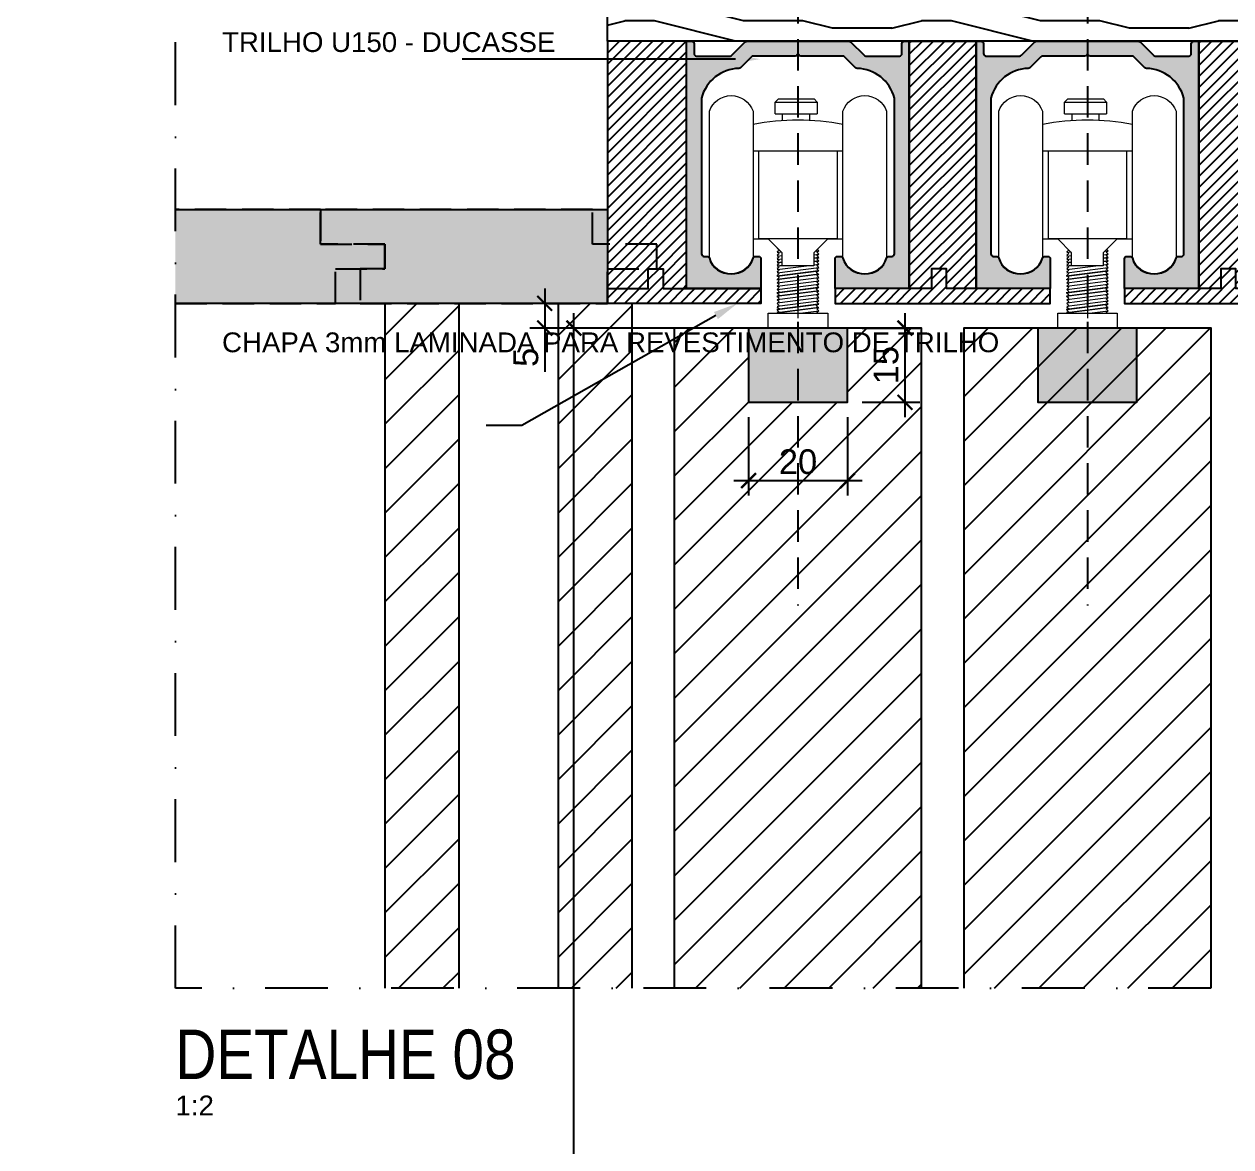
# Model space of a CAD drawing. Header units: millimetres. Extents: x -63251 to 507826, y 5339 to 217512.
# Drawn here: x 186967.3 to 187211.2, y 91937.5 to 92164.5 of the extents above; entities that cross this region are included whole.
import ezdxf
from ezdxf import colors
from ezdxf.entities.mleader import LeaderData, LeaderLine
from ezdxf.math import Vec2, Vec3

# ---------------------------------------------------------------- set-up
doc = ezdxf.new("R2010")
doc.units = ezdxf.units.MM
doc.header["$PDMODE"] = 3
doc.linetypes.add('TRAÇO 1-1', pattern=[9.525, 6.35, -3.175])
doc.linetypes.add('TRAÇO E PONTO 1-1', pattern=[25.4, 12.7, -6.35, 0, -6.35])
for name, color, linetype in [('A-ANNO-DIMS', 7, 'Continuous'), ('AC-EQUIPAMENTO', 7, 'Continuous'), ('COTAS', 9, 'Continuous'), ('FERRAGEM', 3, 'Continuous'), ('GESSO', 1, 'Continuous'), ('HACHURA', 21, 'Continuous'), ('MARCENARIA', 4, 'Continuous'), ('MARCENARIA . M', 4, 'Continuous'), ('TEXTO', 105, 'Continuous'), ('TEXTO TRAÇO PONTO', 105, 'TRAÇO E PONTO 1-1')]:
    doc.layers.add(name, color=color, linetype=linetype)
doc.styles.add('1-1', font='arial.ttf', dxfattribs={"height": 0.2})
doc.styles.add('PADRÃO', font='arial.ttf')
doc.styles.add('TITULO', font='swissck.ttf')
doc.dimstyles.new('1-2', dxfattribs={"dimscale": 2, "dimtxt": 2.5, "dimasz": 1.5, "dimexe": 1.5, "dimexo": 1.5, "dimtad": 1, "dimtxsty": 'PADRÃO', "dimblk": 'ARCHTICK', "dimcen": 2.5, "dimdle": 1.5, "dimclrd": 9, "dimclre": 9, "dimclrt": 6, "dimadec": 0, "dimazin": 0, "dimtfac": 1, "dimtmove": 0, "dimatfit": 3, "dimfxl": 1.25, "dimlwd": -1, "dimlwe": -1, "dimarcsym": 0})

# ---------------------------------------------------------------- blocks, each defined once
blk = doc.blocks.new('_ArchTick')
at = {"color": 0, "linetype": 'ByBlock', "const_width": 0.15}
blk.add_lwpolyline([(-0.5, -0.5), (0.5, 0.5)], dxfattribs=at)
blk = doc.blocks.new('*D325')
at = {"layer": 'AC-EQUIPAMENTO', "color": 9, "transparency": 16777216}
for p, q in [((187078.45, 91655.65), (187078.45, 92106.03)), ((187100.14, 92103.03), (187075.45, 92103.03)), ((187097.04, 91658.65), (187075.45, 91658.65))]:
    blk.add_line(p, q, dxfattribs=at)
at = {"layer": 'Defpoints', "color": 0, "transparency": 16777216}
for p in [(187078.45, 92103.03), (187103.14, 92103.03, 0), (187100.04, 91658.65, 0)]:
    blk.add_point(p, dxfattribs=at)
at = {"layer": 'AC-EQUIPAMENTO', "color": 9, "transparency": 16777216, "xscale": 3, "yscale": 3, "zscale": 3}
for p, rotation in [((187078.45, 92103.03), 90), ((187078.45, 91658.65), 270)]:
    blk.add_blockref('_ArchTick', p, dxfattribs=dict(at, rotation=rotation))
at = {"layer": 'AC-EQUIPAMENTO', "color": 6, "transparency": 16777216, "insert": (187074.65, 91880.84), "char_height": 5, "attachment_point": 5, "rotation": 90, "style": 'PADRÃO'}
blk.add_mtext('2915', dxfattribs=at)
blk = doc.blocks.new('*D1773')
at = {"layer": 'A-ANNO-DIMS', "color": 9, "transparency": 16777216}
for p, q in [((187113.75, 92085.03), (187113.75, 92069.19)), ((187133.75, 92085.03), (187133.75, 92069.19)), ((187136.75, 92072.19), (187110.75, 92072.19))]:
    blk.add_line(p, q, dxfattribs=at)
at = {"layer": 'Defpoints', "color": 0, "transparency": 16777216}
for p in [(187113.75, 92088.03), (187133.75, 92088.03), (187113.75, 92072.19)]:
    blk.add_point(p, dxfattribs=at)
at = {"layer": 'A-ANNO-DIMS', "color": 9, "transparency": 16777216, "xscale": 3, "yscale": 3, "zscale": 3, "rotation": 180}
blk.add_blockref('_ArchTick', (187113.75, 92072.19), dxfattribs=at)
at = {"layer": 'A-ANNO-DIMS', "color": 9, "transparency": 16777216, "xscale": 3, "yscale": 3, "zscale": 3}
blk.add_blockref('_ArchTick', (187133.75, 92072.19), dxfattribs=at)
at = {"layer": 'A-ANNO-DIMS', "color": 6, "transparency": 16777216, "insert": (187123.75, 92075.99), "char_height": 5, "attachment_point": 5, "style": 'PADRÃO'}
blk.add_mtext('20', dxfattribs=at)
blk = doc.blocks.new('*D1774')
at = {"layer": 'A-ANNO-DIMS', "color": 9, "transparency": 16777216}
for p, q in [((187145.37, 92106.03), (187145.37, 92085.03)), ((187136.75, 92103.03), (187148.37, 92103.03)), ((187136.75, 92088.03), (187148.37, 92088.03))]:
    blk.add_line(p, q, dxfattribs=at)
at = {"layer": 'Defpoints', "color": 0, "transparency": 16777216}
for p in [(187133.75, 92103.03), (187133.75, 92088.03), (187145.37, 92088.03)]:
    blk.add_point(p, dxfattribs=at)
at = {"layer": 'A-ANNO-DIMS', "color": 9, "transparency": 16777216, "xscale": 3, "yscale": 3, "zscale": 3}
for p, rotation in [((187145.37, 92103.03), 90), ((187145.37, 92088.03), 270)]:
    blk.add_blockref('_ArchTick', p, dxfattribs=dict(at, rotation=rotation))
at = {"layer": 'A-ANNO-DIMS', "color": 6, "transparency": 16777216, "insert": (187141.56, 92095.53), "char_height": 5, "attachment_point": 5, "rotation": 90, "style": 'PADRÃO'}
blk.add_mtext('15', dxfattribs=at)
blk = doc.blocks.new('*D1772')
at = {"layer": 'COTAS', "color": 9, "transparency": 16777216}
for p, q in [((187072.56, 92111.03), (187072.56, 92103.03)), ((187096.75, 92108.03), (187069.56, 92108.03)), ((187094.25, 92103.03), (187069.56, 92103.03)), ((187072.56, 92103.03), (187072.56, 92094.21))]:
    blk.add_line(p, q, dxfattribs=at)
at = {"layer": 'Defpoints', "color": 0, "transparency": 16777216}
for p in [(187099.75, 92108.03, 0), (187072.56, 92103.03), (187097.25, 92103.03, 0)]:
    blk.add_point(p, dxfattribs=at)
at = {"layer": 'COTAS', "color": 9, "transparency": 16777216, "xscale": 3, "yscale": 3, "zscale": 3}
for p, rotation in [((187072.56, 92108.03), 90), ((187072.56, 92103.03), 270)]:
    blk.add_blockref('_ArchTick', p, dxfattribs=dict(at, rotation=rotation))
at = {"layer": 'COTAS', "color": 6, "transparency": 16777216, "insert": (187068.77, 92097.12), "char_height": 5, "attachment_point": 5, "rotation": 90, "style": 'PADRÃO'}
blk.add_mtext('5', dxfattribs=at)

msp = doc.modelspace()

# ---------------------------------------------------------------- hatches: boundary and pattern name
at = {"layer": 'AC-EQUIPAMENTO'}
h = msp.add_hatch(dxfattribs=at)
h.set_pattern_fill('ANSI31', color=8, scale=0.5)
h.set_pattern_definition([(45, (-5.896, 1e-10), (-1.122532015, 1.122532015), [])])
h.paths.add_polyline_path([(187101.247, 92161.027), (187085.246, 92161.027), (187085.246, 92115.027), (187085.247, 92115.027), (187085.247, 92111.027), (187093.496, 92111.027), (187093.496, 92115.027), (187096.496, 92115.027), (187096.496, 92111.027), (187101.247, 92111.027)])
h = msp.add_hatch(dxfattribs=at)
h.set_pattern_fill('ANSI31', color=8, scale=0.5)
h.set_pattern_definition([(45, (-61.3961, 1e-10), (-1.122532015, 1.122532015), [])])
h.paths.add_polyline_path([(187146.247, 92111.027), (187150.747, 92111.027), (187150.747, 92115.027), (187153.747, 92115.027), (187153.747, 92111.027), (187159.747, 92111.027), (187159.747, 92161.027), (187146.247, 92161.027)])
h = msp.add_hatch(dxfattribs=at)
h.set_pattern_fill('ANSI31', color=8, scale=0.5)
h.set_pattern_definition([(45, (-2.8955, 1e-10), (-1.122532015, 1.122532015), [])])
h.paths.add_polyline_path([(187204.747, 92111.027), (187209.247, 92111.027), (187209.247, 92115.027), (187212.247, 92115.027), (187212.247, 92111.027), (187218.143, 92111.027), (187218.143, 92161.027), (187204.747, 92161.027)])
h = msp.add_hatch(dxfattribs=at)
h.set_pattern_fill('ANSI31', color=8, scale=0.5)
h.set_pattern_definition([(45, (-134.8604, -30.3345), (-1.122532015, 1.122532015), [])])
h.paths.add_polyline_path([(187085.247, 92111.027), (187093.496, 92111.027), (187093.496, 92115.027), (187096.496, 92115.027), (187096.496, 92111.027), (187116.247, 92111.027), (187116.247, 92108.027), (187085.247, 92108.027)])
h = msp.add_hatch(dxfattribs=at)
h.set_pattern_fill('ANSI31', color=8, scale=0.5)
h.set_pattern_definition([(45, (-246.1105, -30.3345), (-1.122532015, 1.122532015), [])])
h.paths.add_polyline_path([(187174.747, 92111.027), (187153.747, 92111.027), (187153.747, 92115.027), (187150.747, 92115.027), (187150.747, 92111.027), (187131.247, 92111.027), (187131.247, 92108.027), (187174.747, 92108.027)])
h = msp.add_hatch(dxfattribs=at)
h.set_pattern_fill('ANSI31', color=8, scale=0.5)
h.set_pattern_definition([(45, (-187.6098, -30.3345), (-1.122532015, 1.122532015), [])])
h.paths.add_polyline_path([(187233.143, 92111.027), (187212.247, 92111.027), (187212.247, 92115.027), (187209.247, 92115.027), (187209.247, 92111.027), (187189.747, 92111.027), (187189.747, 92108.027), (187233.143, 92108.027)])
h = msp.add_hatch(dxfattribs=at)
h.set_pattern_fill('ANSI31', color=8, scale=2)
h.set_pattern_definition([(45, (13550.502, 12078.314), (-4.49012806, 4.49012806), [])])
h.paths.add_polyline_path([(187040.248, 91969.601), (187055.248, 91969.601), (187055.248, 92108.027), (187040.248, 92108.027)])
h = msp.add_hatch(dxfattribs=at)
h.set_pattern_fill('ANSI31', color=8, scale=2)
h.set_pattern_definition([(45, (13585.502, 12078.314), (-4.49012806, 4.49012806), [])])
h.paths.add_polyline_path([(187075.248, 91969.601), (187090.248, 91969.601), (187090.248, 92108.027), (187075.248, 92108.027)])
h = msp.add_hatch(dxfattribs=at)
h.set_pattern_fill('ANSI31', color=8, scale=2)
h.set_pattern_definition([(45, (34137.066, 3706.3876), (-4.49012806, 4.49012806), [])])
h.paths.add_polyline_path([(187098.747, 91969.601), (187148.747, 91969.601), (187148.747, 92103.027), (187133.747, 92103.027), (187133.747, 92088.027), (187113.747, 92088.027), (187113.747, 92103.027), (187098.747, 92103.027)])
h = msp.add_hatch(dxfattribs=at)
h.set_pattern_fill('ANSI31', color=8, scale=2)
h.set_pattern_definition([(45, (8.888, -3.2377), (-4.49012806, 4.49012806), [])])
h.paths.add_polyline_path([(187157.247, 91969.601), (187207.247, 91969.601), (187207.247, 92103.027), (187157.247, 92103.027)])
at = {"layer": 'HACHURA', "ltscale": 0.3}
h = msp.add_hatch(dxfattribs=at)
h.set_pattern_fill('LEGNO1', color=8, scale=60, angle=180, pattern_type=2)
h.set_pattern_definition([(180, (11864.7, 9245.09), (-7e-15, -60), [12, -18, 6, -24]), (180, (11822.7, 9243.59), (-7e-15, -60), [12, -48]), (180, (11828.7, 9240.59), (-7e-15, -60), [6, -54]), (180, (11861.7, 9239.09), (-7e-15, -60), [3, -42, 3, -12]), (180, (11840.7, 9236.09), (-7e-15, -60), [12, -18, 3, -27]), (180, (11855.7, 9234.59), (-7e-15, -60), [9, -51]), (180, (11840.7, 9233.09), (-7e-15, -60), [18, -42]), (180, (11858.7, 9231.59), (-7e-15, -60), [12, -48]), (180, (11834.7, 9230.09), (-7e-15, -60), [30, -30]), (180, (11852.7, 9227.09), (-7e-15, -60), [6, -18, 12, -24]), (180, (11810.7, 9225.59), (-7e-15, -60), [12, -48]), (180, (11822.7, 9224.09), (-7e-15, -60), [6, -54]), (180, (11834.7, 9222.59), (-7e-15, -60), [6, -54]), (180, (11864.7, 9221.09), (-7e-15, -60), [12, -48]), (180, (11834.7, 9219.59), (-7e-15, -60), [12, -48]), (180, (11834.7, 9216.59), (-7e-15, -60), [12, -12, 12, -24]), (180, (11846.7, 9213.59), (-7e-15, -60), [6, -30, 12, -12]), (180, (11834.7, 9212.09), (-7e-15, -60), [18, -42]), (180, (11834.7, 9209.09), (-7e-15, -60), [12, -48]), (180, (11858.7, 9207.59), (-7e-15, -60), [18, -24, 6, -12]), (180, (11858.7, 9204.59), (-7e-15, -60), [30, -30]), (180, (11822.7, 9203.09), (-7e-15, -60), [6, -54]), (180, (11840.7, 9201.59), (-7e-15, -60), [12, -48]), (180, (11852.7, 9200.09), (-7e-15, -60), [6, -24, 6, -24]), (180, (11858.7, 9198.59), (-7e-15, -60), [6, -18, 12, -24]), (180, (11846.7, 9197.09), (-7e-15, -60), [6, -30, 6, -18]), (180, (11834.7, 9195.59), (-7e-15, -60), [18, -42]), (180, (11858.7, 9192.59), (-7e-15, -60), [12, -48]), (180, (11828.7, 9191.09), (-7e-15, -60), [6, -54]), (180, (11816.7, 9189.59), (-7e-15, -60), [6, -54]), (194.0362435, (11822.699, 9240.591), (-60, 2e-09), [6.18, -241.206332]), (194.0362435, (11816.699, 9227.091), (-60, 2e-09), [6.18, -241.206332]), (194.0362435, (11822.699, 9191.091), (-60, 2e-09), [6.18, -241.206332]), (194.0362435, (11840.699, 9213.591), (-60, 2e-09), [6.18, -241.206332]), (194.0362435, (11828.699, 9204.591), (-60, 2e-09), [6.18, -241.206332]), (194.0362435, (11822.699, 9209.091), (-60, 2e-09), [6.18, -241.206332]), (194.0362435, (11852.699, 9198.591), (-60, 2e-09), [6.18, -241.206332]), (194.0362435, (11828.699, 9201.591), (-60, 2e-09), [6.18, -241.206332]), (194.0362435, (11816.699, 9224.091), (-60, 2e-09), [12.36, -235.026332]), (194.0362435, (11822.699, 9219.591), (-60, 2e-09), [12.36, -235.026332]), (194.0362435, (11822.699, 9216.591), (-60, 2e-09), [12.36, -235.026332]), (345.9637565, (11840.699, 9236.091), (60, 2e-09), [6.18, -12.36, 6.18, -222.666332]), (345.9637565, (11852.699, 9227.091), (60, 2e-09), [6.18, -241.206332]), (345.9637565, (11852.699, 9200.091), (60, 2e-09), [12.36, -235.026332]), (14.0362435, (11822.699, 9243.591), (60, -2e-09), [6.18, -241.206332]), (165.9637565, (11810.699, 9243.591), (-60, -2e-09), [6.18, -241.206332]), (165.9637565, (11828.699, 9222.591), (-60, -2e-09), [6.18, -241.206332]), (165.9637565, (11816.699, 9212.091), (-60, -2e-09), [6.18, -241.206332]), (165.9637565, (11840.699, 9207.591), (-60, -2e-09), [6.18, -241.206332]), (165.9637565, (11846.699, 9200.091), (-60, -2e-09), [6.18, -241.206332]), (165.9637565, (11840.699, 9197.091), (-60, -2e-09), [6.18, -241.206332]), (165.9637565, (11840.699, 9207.591), (-60, -2e-09), [6.18, -241.206332]), (165.9637565, (11822.699, 9198.591), (-60, -2e-09), [24.72, -222.666332]), (165.9637565, (11858.699, 9239.091), (-60, -2e-09), [24.72, -222.666332]), (165.9637565, (11852.699, 9234.591), (-60, -2e-09), [24.72, -222.666332]), (165.9637565, (11846.699, 9231.591), (-60, -2e-09), [6.18, -12.36, 12.36, -216.486332]), (165.9637565, (11846.699, 9227.091), (-60, -2e-09), [12.36, -12.36, 12.36, -210.306332]), (165.9637565, (11852.699, 9221.091), (-60, -2e-09), [24.72, -222.666332]), (165.9637565, (11858.699, 9216.591), (-60, -2e-09), [24.72, -222.666332]), (165.9637565, (11858.699, 9213.591), (-60, -2e-09), [24.72, -222.666332]), (165.9637565, (11816.699, 9195.591), (-60, -2e-09), [6.18, -241.206332]), (165.9637675, (11810.699, 9189.591), (-60, -1.15e-05), [12.36, -235.026332]), (165.9637675, (11846.699, 9192.591), (-60, -1.15e-05), [12.36, -235.026332]), (165.9637575, (11852.699, 9245.091), (-60, -1e-06), [24.72, -222.666332]), (165.9637575, (11816.699, 9203.091), (-60, -1e-06), [18.54, -228.846332]), (165.9637575, (11810.699, 9207.591), (-60, -1e-06), [37.08, -210.306332])])
h.paths.add_polyline_path([(187279.142, 92173.027), (187085.246, 92173.027), (187085.246, 92161.027), (187113.73, 92161.027), (187279.142, 92161.027)])
at = {"layer": 'HACHURA', "true_color": 0xba9673}
h = msp.add_hatch(color=33, dxfattribs=at)
h.dxf.hatch_style = 1
h.paths.add_polyline_path([(186997.921, 92127.027), (186997.921, 92108.027), (187085.247, 92108.027), (187085.247, 92127.027)])
at = {"layer": 'MARCENARIA . M'}
h = msp.add_hatch(color=8, dxfattribs=at)
h.dxf.hatch_style = 1
h.paths.add_polyline_path([(187105.832, 92117.162, 0.3360552), (187105.351, 92117.527), (187104.747, 92117.527, -0.4142136), (187104.247, 92118.027), (187104.247, 92149.527, -0.3352357), (187111.792, 92155.525, 0.1925047), (187112.133, 92155.671), (187114.343, 92157.881, -0.1989124), (187114.697, 92158.027), (187123.17, 92158.027, 0.2679492), (187123.603, 92158.277), (187123.747, 92158.527), (187123.891, 92158.277, 0.2679492), (187124.324, 92158.027), (187132.797, 92158.027, -0.1989124), (187133.151, 92157.881), (187135.36, 92155.671, 0.1925047), (187135.702, 92155.525, -0.3352357), (187143.247, 92149.527), (187143.247, 92118.027, -0.4142136), (187142.747, 92117.527), (187142.143, 92117.527, 0.3360552), (187141.661, 92117.162, -0.3533018), (187137.247, 92114.027, -0.3533018), (187132.832, 92117.162, 0.3360552), (187132.351, 92117.527), (187131.747, 92117.527, 0.4142136), (187131.247, 92117.027), (187131.247, 92111.027), (187146.247, 92111.027), (187146.247, 92131.027), (187146.247, 92161.027), (187145.247, 92161.027, 0.4142136), (187144.747, 92160.527), (187144.747, 92158.527, -0.4142136), (187144.247, 92158.027), (187137.454, 92158.027, -0.1989124), (187137.1, 92158.173), (187134.393, 92160.881, 0.1989124), (187134.04, 92161.027), (187113.454, 92161.027, 0.1989124), (187113.1, 92160.881), (187110.393, 92158.173, -0.1989124), (187110.04, 92158.027), (187104.247, 92158.027), (187103.247, 92158.027, -0.4142136), (187102.747, 92158.527), (187102.747, 92160.527, 0.4142136), (187102.247, 92161.027), (187101.247, 92161.027), (187101.247, 92111.027), (187116.247, 92111.027), (187116.247, 92117.027, 0.4142136), (187115.747, 92117.527), (187115.143, 92117.527, 0.3360552), (187114.661, 92117.162, -0.3533018), (187110.247, 92114.027, -0.3533018)])
h = msp.add_hatch(color=8, dxfattribs=at)
h.dxf.hatch_style = 1
h.paths.add_polyline_path([(187164.333, 92117.162, 0.3360552), (187163.852, 92117.527), (187163.247, 92117.527, -0.4142136), (187162.747, 92118.027), (187162.747, 92149.527, -0.3352357), (187170.293, 92155.525, 0.1925047), (187170.634, 92155.671), (187172.844, 92157.881, -0.1989124), (187173.197, 92158.027), (187181.67, 92158.027, 0.2679492), (187182.103, 92158.277), (187182.247, 92158.527), (187182.392, 92158.277, 0.2679492), (187182.825, 92158.027), (187191.298, 92158.027, -0.1989124), (187191.651, 92157.881), (187193.861, 92155.671, 0.1925047), (187194.202, 92155.525, -0.3352357), (187201.747, 92149.527), (187201.747, 92118.027, -0.4142136), (187201.247, 92117.527), (187200.643, 92117.527, 0.3360552), (187200.162, 92117.162, -0.3533018), (187195.747, 92114.027, -0.3533018), (187191.333, 92117.162, 0.3360552), (187190.852, 92117.527), (187190.247, 92117.527, 0.4142136), (187189.747, 92117.027), (187189.747, 92111.027), (187204.747, 92111.027), (187204.747, 92131.027), (187204.747, 92161.027), (187203.747, 92161.027, 0.4142136), (187203.247, 92160.527), (187203.247, 92158.527, -0.4142136), (187202.747, 92158.027), (187195.954, 92158.027, -0.1989124), (187195.601, 92158.173), (187192.894, 92160.881, 0.1989124), (187192.54, 92161.027), (187171.954, 92161.027, 0.1989124), (187171.601, 92160.881), (187168.894, 92158.173, -0.1989124), (187168.54, 92158.027), (187162.747, 92158.027), (187161.747, 92158.027, -0.4142136), (187161.247, 92158.527), (187161.247, 92160.527, 0.4142136), (187160.747, 92161.027), (187159.747, 92161.027), (187159.747, 92111.027), (187174.747, 92111.027), (187174.747, 92117.027, 0.4142136), (187174.247, 92117.527), (187173.643, 92117.527, 0.3360552), (187173.162, 92117.162, -0.3533018), (187168.747, 92114.027, -0.3533018)])
h = msp.add_hatch(color=8, dxfattribs=at)
h.dxf.hatch_style = 1
h.paths.add_polyline_path([(187133.747, 92103.027), (187133.747, 92088.027), (187113.747, 92088.027), (187113.747, 92103.027)])
h = msp.add_hatch(color=8, dxfattribs=at)
h.dxf.hatch_style = 1
h.paths.add_polyline_path([(187192.247, 92103.027), (187192.247, 92088.027), (187172.247, 92088.027), (187172.247, 92103.027)])
h = msp.add_hatch(color=8, dxfattribs=at)
h.dxf.hatch_style = 1
h.paths.add_polyline_path([(187192.247, 92103.027), (187192.247, 92088.027), (187172.247, 92088.027), (187172.247, 92103.027)])

# ---------------------------------------------------------------- linework, layer by layer
at = {"layer": 'FERRAGEM', "color": 1, "lineweight": 5}
for p, q in [((187114.661, 92138.864, 0), (187132.832, 92138.864, 0)), ((187173.162, 92138.864, 0), (187191.333, 92138.864, 0)), ((187114.661, 92121.066, 0), (187117.745, 92121.066, 0)), ((187129.748, 92121.066, 0), (187132.832, 92121.066, 0)), ((187173.162, 92121.066, 0), (187176.246, 92121.066, 0)), ((187188.249, 92121.066, 0), (187191.333, 92121.066, 0)), ((187123.747, 92108.027, 0), (187123.747, 92105.027, 0)), ((187182.247, 92108.027, 0), (187182.247, 92105.027, 0))]:
    msp.add_line(p, q, dxfattribs=at)
at = {"layer": 'FERRAGEM', "elevation": 0}
for points in [[(187110.247, 92114.027, 0.3533018), (187114.661, 92117.162, -0.3360552), (187115.143, 92117.527), (187115.747, 92117.527, -0.4142136), (187116.247, 92117.027), (187116.247, 92111.027), (187101.247, 92111.027), (187101.247, 92161.027), (187102.247, 92161.027, -0.4142136), (187102.747, 92160.527), (187102.747, 92158.527, 0.4142136), (187103.247, 92158.027), (187104.247, 92158.027), (187110.04, 92158.027, 0.1989124), (187110.393, 92158.173), (187113.1, 92160.881, -0.1989124), (187113.454, 92161.027), (187134.04, 92161.027, -0.1989124), (187134.393, 92160.881), (187137.1, 92158.173, 0.1989124), (187137.454, 92158.027), (187144.247, 92158.027, 0.4142136), (187144.747, 92158.527), (187144.747, 92160.527, -0.4142136), (187145.247, 92161.027), (187146.247, 92161.027), (187146.247, 92111.027), (187131.247, 92111.027), (187131.247, 92117.027, -0.4142136), (187131.747, 92117.527), (187132.351, 92117.527, -0.3360552), (187132.832, 92117.162, 0.3533018), (187137.247, 92114.027, 0.3533018), (187141.661, 92117.162, -0.3360552), (187142.143, 92117.527), (187142.747, 92117.527, 0.4142136), (187143.247, 92118.027), (187143.247, 92149.527, 0.3352357), (187135.702, 92155.525, -0.1925047), (187135.36, 92155.671), (187133.151, 92157.881, 0.1989124), (187132.797, 92158.027), (187124.324, 92158.027, -0.2679492), (187123.891, 92158.277), (187123.747, 92158.527), (187123.603, 92158.277, -0.2679492), (187123.17, 92158.027), (187114.697, 92158.027, 0.1989124), (187114.343, 92157.881), (187112.133, 92155.671, -0.1925047), (187111.792, 92155.525, 0.3352357), (187104.247, 92149.527), (187104.247, 92118.027, 0.4142136), (187104.747, 92117.527), (187105.351, 92117.527, -0.3360552), (187105.832, 92117.162, 0.3533018), (187110.247, 92114.027, -0.3533018)], [(187168.747, 92114.027, 0.3533018), (187173.162, 92117.162, -0.3360552), (187173.643, 92117.527), (187174.247, 92117.527, -0.4142136), (187174.747, 92117.027), (187174.747, 92111.027), (187159.747, 92111.027), (187159.747, 92161.027), (187160.747, 92161.027, -0.4142136), (187161.247, 92160.527), (187161.247, 92158.527, 0.4142136), (187161.747, 92158.027), (187162.747, 92158.027), (187168.54, 92158.027, 0.1989124), (187168.894, 92158.173), (187171.601, 92160.881, -0.1989124), (187171.954, 92161.027), (187192.54, 92161.027, -0.1989124), (187192.894, 92160.881), (187195.601, 92158.173, 0.1989124), (187195.954, 92158.027), (187202.747, 92158.027, 0.4142136), (187203.247, 92158.527), (187203.247, 92160.527, -0.4142136), (187203.747, 92161.027), (187204.747, 92161.027), (187204.747, 92111.027), (187189.747, 92111.027), (187189.747, 92117.027, -0.4142136), (187190.247, 92117.527), (187190.852, 92117.527, -0.3360552), (187191.333, 92117.162, 0.3533018), (187195.747, 92114.027, 0.3533018), (187200.162, 92117.162, -0.3360552), (187200.643, 92117.527), (187201.247, 92117.527, 0.4142136), (187201.747, 92118.027), (187201.747, 92149.527, 0.3352357), (187194.202, 92155.525, -0.1925047), (187193.861, 92155.671), (187191.651, 92157.881, 0.1989124), (187191.298, 92158.027), (187182.825, 92158.027, -0.2679492), (187182.392, 92158.277), (187182.247, 92158.527), (187182.103, 92158.277, -0.2679492), (187181.67, 92158.027), (187173.197, 92158.027, 0.1989124), (187172.844, 92157.881), (187170.634, 92155.671, -0.1925047), (187170.293, 92155.525, 0.3352357), (187162.747, 92149.527), (187162.747, 92118.027, 0.4142136), (187163.247, 92117.527), (187163.852, 92117.527, -0.3360552), (187164.333, 92117.162, 0.3533018), (187168.747, 92114.027, -0.3533018)]]:
    msp.add_lwpolyline(points, format="xyb", dxfattribs=at)
at = {"layer": 'FERRAGEM', "color": 1, "lineweight": 5, "elevation": 0}
for points in [[(187105.832, 92117.178), (187105.832, 92146.876, -0.7138097), (187114.661, 92146.876), (187114.661, 92117.178, -0.7138097)], [(187132.832, 92117.178), (187132.832, 92146.876, -0.7138097), (187141.661, 92146.876), (187141.661, 92117.178, -0.7138097)], [(187164.333, 92117.178), (187164.333, 92146.876, -0.7138097), (187173.162, 92146.876), (187173.162, 92117.178, -0.7138097)], [(187191.333, 92117.178), (187191.333, 92146.876, -0.7138097), (187200.162, 92146.876), (187200.162, 92117.178, -0.7138097)]]:
    msp.add_lwpolyline(points, format="xyb", close=True, dxfattribs=at)
for points in [[(187119.141, 92146.353), (187119.141, 92148.72), (187119.786, 92149.366), (187126.995, 92149.366), (187127.641, 92148.72), (187127.641, 92146.353)], [(187119.141, 92148.72), (187127.641, 92148.72)], [(187177.641, 92146.353), (187177.641, 92148.72), (187178.287, 92149.366), (187185.496, 92149.366), (187186.141, 92148.72), (187186.141, 92146.353)], [(187177.641, 92148.72), (187186.141, 92148.72)], [(187119.141, 92146.353), (187127.641, 92146.353)], [(187120.647, 92144.975), (187120.647, 92146.353)], [(187126.134, 92145), (187126.134, 92146.353)], [(187177.641, 92146.353), (187186.141, 92146.353)], [(187179.147, 92144.975), (187179.147, 92146.353)], [(187184.635, 92145), (187184.635, 92146.353)], [(187115.852, 92121.066), (187115.852, 92138.864), (187131.642, 92138.864), (187131.642, 92121.066), (187115.852, 92121.066)], [(187174.352, 92121.066), (187174.352, 92138.864), (187190.143, 92138.864), (187190.143, 92121.066), (187174.352, 92121.066)], [(187129.748, 92121.066), (187126.928, 92118.246), (187126.928, 92115.647), (187120.566, 92115.647), (187120.566, 92118.246), (187117.745, 92121.066)], [(187188.249, 92121.066), (187185.428, 92118.246), (187185.428, 92115.647), (187179.066, 92115.647), (187179.066, 92118.246), (187176.246, 92121.066)], [(187119.561, 92113.67), (187119.966, 92114.075), (187119.561, 92114.48), (187119.966, 92114.75), (187119.561, 92115.155), (187119.966, 92115.425), (187119.561, 92115.831), (187119.966, 92116.101), (187119.561, 92116.506), (187119.966, 92116.776), (187119.561, 92117.181), (187119.966, 92117.451), (187119.561, 92117.856), (187119.966, 92118.126), (187119.561, 92118.531), (187119.966, 92118.801), (187119.561, 92119.206), (187119.583, 92119.228)], [(187120.437, 92118.374), (187119.561, 92118.261)], [(187119.561, 92117.586), (187120.566, 92117.715)], [(187119.561, 92116.911), (187120.566, 92117.04)], [(187126.928, 92117.861), (187127.933, 92117.991), (187127.528, 92118.396), (187127.933, 92118.666)], [(187126.928, 92117.186), (187127.933, 92117.316), (187127.528, 92117.721), (187127.933, 92117.991)], [(187126.928, 92116.511), (187127.933, 92116.641), (187127.528, 92117.046), (187127.933, 92117.316), (187126.928, 92117.186)], [(187127.262, 92118.579), (187127.933, 92118.666), (187127.64, 92118.958)], [(187178.062, 92113.67), (187178.467, 92114.075), (187178.062, 92114.48), (187178.467, 92114.75), (187178.062, 92115.155), (187178.467, 92115.425), (187178.062, 92115.831), (187178.467, 92116.101), (187178.062, 92116.506), (187178.467, 92116.776), (187178.062, 92117.181), (187178.467, 92117.451), (187178.062, 92117.856), (187178.467, 92118.126), (187178.062, 92118.531), (187178.467, 92118.801), (187178.062, 92119.206), (187178.084, 92119.228)], [(187178.062, 92113.67), (187178.467, 92114.075), (187178.062, 92114.48), (187178.467, 92114.75), (187178.062, 92115.155), (187178.467, 92115.425), (187178.062, 92115.831), (187178.467, 92116.101), (187178.062, 92116.506), (187178.467, 92116.776), (187178.062, 92117.181), (187178.467, 92117.451), (187178.062, 92117.856), (187178.467, 92118.126), (187178.062, 92118.531), (187178.467, 92118.801), (187178.062, 92119.206), (187178.084, 92119.228)], [(187178.938, 92118.374), (187178.062, 92118.261)], [(187178.062, 92117.586), (187179.066, 92117.715)], [(187178.062, 92116.911), (187179.066, 92117.04)], [(187185.428, 92117.861), (187186.433, 92117.991), (187186.028, 92118.396), (187186.433, 92118.666)], [(187185.428, 92117.186), (187186.433, 92117.316), (187186.028, 92117.721), (187186.433, 92117.991)], [(187185.428, 92116.511), (187186.433, 92116.641), (187186.028, 92117.046), (187186.433, 92117.316), (187185.428, 92117.186)], [(187185.762, 92118.579), (187186.433, 92118.666), (187186.141, 92118.958)], [(187119.475, 92112.849), (187127.847, 92113.929), (187127.442, 92114.334), (187127.847, 92114.604), (187119.475, 92113.524)], [(187119.561, 92116.236), (187120.566, 92116.365)], [(187120.566, 92116.365), (187119.561, 92116.236)], [(187119.561, 92114.21), (187127.933, 92115.29), (187127.528, 92115.695), (187127.933, 92115.966)], [(187120.566, 92115.69), (187119.561, 92115.56)], [(187119.561, 92115.56), (187120.566, 92115.69)], [(187119.561, 92114.885), (187125.467, 92115.647)], [(187119.561, 92113.535), (187127.933, 92114.615), (187127.528, 92115.02), (187127.933, 92115.29)], [(187126.928, 92115.836), (187127.933, 92115.966), (187127.528, 92116.371), (187127.933, 92116.641), (187126.928, 92116.511)], [(187177.976, 92112.849), (187186.347, 92113.929), (187185.942, 92114.334), (187186.347, 92114.604), (187177.976, 92113.524)], [(187178.062, 92116.236), (187179.066, 92116.365)], [(187179.066, 92116.365), (187178.062, 92116.236)], [(187178.062, 92114.21), (187186.433, 92115.29), (187186.028, 92115.695), (187186.433, 92115.966)], [(187179.066, 92115.69), (187178.062, 92115.56)], [(187178.062, 92115.56), (187179.066, 92115.69)], [(187178.062, 92114.885), (187183.967, 92115.647)], [(187178.062, 92113.535), (187186.433, 92114.615), (187186.028, 92115.02), (187186.433, 92115.29)], [(187185.428, 92115.836), (187186.433, 92115.966), (187186.028, 92116.371), (187186.433, 92116.641), (187185.428, 92116.511)], [(187119.561, 92112.185), (187127.933, 92113.265), (187127.528, 92113.67), (187127.933, 92113.94), (187119.561, 92112.86)], [(187119.75, 92106.027), (187119.966, 92106.244), (187119.561, 92106.514), (187119.966, 92106.919), (187119.561, 92107.189), (187119.966, 92107.594), (187119.561, 92107.999), (187119.966, 92108.404), (187119.561, 92108.674), (187119.966, 92109.079), (187119.561, 92109.349), (187119.966, 92109.754), (187119.561, 92110.024), (187119.966, 92110.43), (187119.561, 92110.835), (187119.966, 92111.24), (187119.561, 92111.51), (187119.966, 92111.915), (187119.561, 92112.185), (187119.966, 92112.59), (187119.561, 92112.86), (187119.966, 92113.265), (187119.561, 92113.67)], [(187119.561, 92111.51), (187127.933, 92112.59), (187127.528, 92112.995), (187127.933, 92113.265)], [(187119.561, 92110.835), (187127.933, 92111.915), (187127.528, 92112.32), (187127.933, 92112.59)], [(187178.062, 92112.185), (187186.433, 92113.265), (187186.028, 92113.67), (187186.433, 92113.94), (187178.062, 92112.86)], [(187178.25, 92106.027), (187178.467, 92106.244), (187178.062, 92106.514), (187178.467, 92106.919), (187178.062, 92107.189), (187178.467, 92107.594), (187178.062, 92107.999), (187178.467, 92108.404), (187178.062, 92108.674), (187178.467, 92109.079), (187178.062, 92109.349), (187178.467, 92109.754), (187178.062, 92110.024), (187178.467, 92110.43), (187178.062, 92110.835), (187178.467, 92111.24), (187178.062, 92111.51), (187178.467, 92111.915), (187178.062, 92112.185), (187178.467, 92112.59), (187178.062, 92112.86), (187178.467, 92113.265), (187178.062, 92113.67)], [(187178.062, 92111.51), (187186.433, 92112.59), (187186.028, 92112.995), (187186.433, 92113.265)], [(187178.062, 92110.835), (187186.433, 92111.915), (187186.028, 92112.32), (187186.433, 92112.59)], [(187119.475, 92109.473), (187127.847, 92110.554), (187127.442, 92110.959), (187127.847, 92111.229), (187119.475, 92110.148)], [(187119.561, 92110.16), (187127.933, 92111.24), (187127.528, 92111.645), (187127.933, 92111.915)], [(187119.561, 92108.809), (187127.933, 92109.889), (187127.528, 92110.295), (187127.933, 92110.565), (187119.561, 92109.484)], [(187119.561, 92108.134), (187127.933, 92109.214), (187127.528, 92109.619), (187127.933, 92109.889)], [(187177.976, 92109.473), (187186.347, 92110.554), (187185.942, 92110.959), (187186.347, 92111.229), (187177.976, 92110.148)], [(187178.062, 92110.16), (187186.433, 92111.24), (187186.028, 92111.645), (187186.433, 92111.915)], [(187178.062, 92108.809), (187186.433, 92109.889), (187186.028, 92110.295), (187186.433, 92110.565), (187178.062, 92109.484)], [(187178.062, 92108.134), (187186.433, 92109.214), (187186.028, 92109.619), (187186.433, 92109.889)], [(187119.475, 92106.098), (187127.847, 92107.178), (187127.442, 92107.583), (187127.847, 92107.853), (187119.475, 92106.773)], [(187119.561, 92107.459), (187127.933, 92108.539), (187127.528, 92108.944), (187127.933, 92109.214)], [(187119.561, 92106.784), (187127.933, 92107.864), (187127.528, 92108.269), (187127.933, 92108.539)], [(187124.159, 92106.027), (187127.933, 92106.514), (187127.528, 92106.919), (187127.933, 92107.189), (187119.561, 92106.109)], [(187177.976, 92106.098), (187186.347, 92107.178), (187185.942, 92107.583), (187186.347, 92107.853), (187177.976, 92106.773)], [(187178.062, 92107.459), (187186.433, 92108.539), (187186.028, 92108.944), (187186.433, 92109.214)], [(187178.062, 92106.784), (187186.433, 92107.864), (187186.028, 92108.269), (187186.433, 92108.539)], [(187182.66, 92106.027), (187186.433, 92106.514), (187186.028, 92106.919), (187186.433, 92107.189), (187178.062, 92106.109)], [(187127.744, 92106.027), (187127.528, 92106.244), (187127.933, 92106.514)], [(187186.245, 92106.027), (187186.028, 92106.244), (187186.433, 92106.514)]]:
    msp.add_lwpolyline(points, dxfattribs=at)
for points in [[(187117.745, 92106.027), (187129.748, 92106.027), (187129.748, 92103.027), (187117.745, 92103.027)], [(187176.246, 92106.027), (187188.249, 92106.027), (187188.249, 92103.027), (187176.246, 92103.027)]]:
    msp.add_lwpolyline(points, close=True, dxfattribs=at)
at = {"layer": 'FERRAGEM', "elevation": 0}
for points in [[(187133.747, 92103.027), (187113.747, 92103.027), (187113.747, 92088.027), (187133.747, 92088.027)], [(187192.247, 92103.027), (187172.247, 92103.027), (187172.247, 92088.027), (187192.247, 92088.027)], [(187192.247, 92103.027), (187172.247, 92103.027), (187172.247, 92088.027), (187192.247, 92088.027)]]:
    msp.add_lwpolyline(points, close=True, dxfattribs=at)
at = {"layer": 'FERRAGEM', "color": 1, "lineweight": 5}
for centre in [(187123.747, 92098.088, 0), (187182.247, 92098.088, 0)]:
    msp.add_arc(centre, 46.973, 78.84742, 101.15258, dxfattribs=at)
at = {"layer": 'GESSO', "color": 1, "elevation": 0}
msp.add_lwpolyline([(186997.921, 92127.027), (187085.247, 92127.027), (187085.247, 92108.027), (186997.921, 92108.027)], dxfattribs=at)
at = {"layer": 'MARCENARIA', "color": 8, "linetype": 'TRAÇO 1-1', "elevation": 0}
msp.add_lwpolyline([(186997.921, 92108.027), (187030.247, 92108.027), (187030.247, 92115.027), (187040.247, 92115.027), (187040.247, 92120.027), (187027.247, 92120.027), (187027.247, 92127.027), (186997.921, 92127.027)], dxfattribs=at)
msp.add_lwpolyline([(187082.247, 92120.027), (187082.247, 92127.027), (187027.247, 92127.027), (187027.247, 92120.027), (187040.247, 92120.027), (187040.247, 92115.027), (187035.247, 92115.027), (187035.247, 92108.027), (187085.247, 92108.027), (187085.247, 92115.027), (187095.247, 92115.027), (187095.247, 92120.027)], close=True, dxfattribs=at)
at = {"layer": 'MARCENARIA . M', "color": 254, "linetype": 'TRAÇO 1-1'}
for p, q in [((187123.747, 92190.028, 0), (187123.747, 92046.982, 0)), ((187182.247, 92190.028, 0), (187182.247, 92046.982, 0))]:
    msp.add_line(p, q, dxfattribs=at)
at = {"layer": 'MARCENARIA . M', "elevation": 0}
for points in [[(187279.142, 92161.027), (187085.246, 92161.027), (187085.246, 92173.027), (187279.142, 92173.027)], [(187085.247, 92111.027), (187093.496, 92111.027), (187093.496, 92115.027), (187096.496, 92115.027), (187096.496, 92111.027), (187101.247, 92111.027), (187101.247, 92161.027), (187085.246, 92161.027), (187085.246, 92115.027), (187085.247, 92115.027)], [(187159.747, 92111.027), (187153.747, 92111.027), (187153.747, 92115.027), (187150.747, 92115.027), (187150.747, 92111.027), (187146.247, 92111.027), (187146.247, 92161.027), (187159.747, 92161.027)], [(187218.143, 92111.027), (187212.247, 92111.027), (187212.247, 92115.027), (187209.247, 92115.027), (187209.247, 92111.027), (187204.747, 92111.027), (187204.747, 92161.027), (187218.143, 92161.027)]]:
    msp.add_lwpolyline(points, close=True, dxfattribs=at)
for points in [[(187116.247, 92111.027), (187116.247, 92108.027), (187085.247, 92108.027), (187085.247, 92111.027), (187093.496, 92111.027), (187093.496, 92115.027), (187096.496, 92115.027), (187096.496, 92111.027), (187116.247, 92111.027)], [(187131.247, 92111.027), (187131.247, 92108.027), (187174.747, 92108.027), (187174.747, 92111.027), (187153.747, 92111.027), (187153.747, 92115.027), (187150.747, 92115.027), (187150.747, 92111.027), (187131.247, 92111.027)], [(187189.747, 92111.027), (187189.747, 92108.027), (187233.143, 92108.027), (187233.143, 92111.027), (187212.247, 92111.027), (187212.247, 92115.027), (187209.247, 92115.027), (187209.247, 92111.027), (187189.747, 92111.027)], [(187055.248, 91969.601), (187055.248, 92108.027), (187040.248, 92108.027), (187040.248, 91969.601)], [(187090.248, 91969.601), (187090.248, 92108.027), (187075.248, 92108.027), (187075.248, 91969.601)], [(187148.747, 91969.601), (187148.747, 92103.027), (187098.747, 92103.027), (187098.747, 91969.601)], [(187207.247, 91969.601), (187207.247, 92103.027), (187157.247, 92103.027), (187157.247, 91969.601)]]:
    msp.add_lwpolyline(points, dxfattribs=at)
at = {"layer": 'TEXTO TRAÇO PONTO', "elevation": 0}
msp.add_lwpolyline([(186997.921, 92329.627), (187360.217, 92329.627), (187360.217, 91969.601), (186997.921, 91969.601)], close=True, dxfattribs=at)

# ---------------------------------------------------------------- texts
at = {"layer": 'TEXTO', "color": 1, "insert": (186997.921, 91951.101, 0), "char_height": 10, "width": 220.061, "attachment_point": 7, "style": 'TITULO'}
msp.add_mtext('DETALHE 08', dxfattribs=at)
at = {"layer": 'TEXTO', "insert": (186997.921, 91947.901, 0), "char_height": 4, "width": 48, "attachment_point": 1, "style": 'PADRÃO'}
msp.add_mtext('1:2', dxfattribs=at)

# ---------------------------------------------------------------- dimensions: what is measured, and where the dimension line sits
at = {"layer": 'A-ANNO-DIMS'}
dim = msp.add_linear_dim(base=(187145.365, 92088.027, 0), p1=(187133.747, 92103.027, 0), p2=(187133.747, 92088.027, 0), angle=90, dimstyle='1-2', dxfattribs=at)
dim.commit()
dim.dimension.update_dxf_attribs({"geometry": '*D1774', "text_midpoint": (187141.562, 92095.527, 0)})
dim = msp.add_linear_dim(base=(187113.747, 92072.188, 0), p1=(187133.747, 92088.027, 0), p2=(187113.747, 92088.027, 0), dimstyle='1-2', dxfattribs=at)
dim.commit()
dim.dimension.update_dxf_attribs({"geometry": '*D1773', "text_midpoint": (187123.747, 92075.991, 0)})
at = {"layer": 'AC-EQUIPAMENTO', "color": 8}
dim = msp.add_linear_dim(base=(187078.454, 92103.027), p1=(187100.044, 91658.646, 0), p2=(187103.143, 92103.027, 0), angle=90, text='2915', dimstyle='1-2', dxfattribs=at)
dim.commit()
dim.dimension.update_dxf_attribs({"geometry": '*D325', "text_midpoint": (187074.651, 91880.837)})
at = {"layer": 'COTAS'}
dim = msp.add_linear_dim(base=(187072.558, 92103.027), p1=(187099.747, 92108.027, 0), p2=(187097.247, 92103.027, 0), angle=90, dimstyle='1-2', dxfattribs=at)
dim.commit()
dim.dimension.update_dxf_attribs({"geometry": '*D1772', "text_midpoint": (187068.765, 92097.119)})

# ---------------------------------------------------------------- leaders
at = {"layer": 'COTAS', "ltscale": 0.4}
ml = msp.add_multileader_mtext('Standard', dxfattribs=at)
ml.set_content('ACABAMENTO EM {\\fArial|b1|i0|c0|p34;LÂMINAS NATURAIS DE CARVALHO EUROPEU}', color=105, style='1-1')
ml.set_leader_properties(color=256, linetype='ByLayer', lineweight=-1)
ml.build(insert=Vec2(0, 0))
ml.multileader.update_dxf_attribs({"text_left_attachment_type": 2, "text_right_attachment_type": 2, "dogleg_length": 0.36, "arrow_head_size": 2, "scale": 20})
ctx = ml.context
ctx.base_point, ctx.scale, ctx.arrow_head_size, ctx.landing_gap_size, ctx.plane_origin = Vec3(185489.74, 92311.159), 20, 2, 4, Vec3(185423.623, 92233.296)
ctx.left_attachment, ctx.right_attachment = 2, 2
notes = []
notes.append((ctx, [(0, (1, 1, 0), (185482.54, 92311.159), (1, 0), 7.2, [(0, [(185482.555, 92118.901)], 0, [])])]))
ctx.mtext.insert, ctx.mtext.width, ctx.mtext.flow_direction = Vec3(185493.74, 92320.445), 80.51012, 5
at = {"layer": 'COTAS'}
ml = msp.add_multileader_mtext('Standard', dxfattribs=at)
ml.set_content('TRILHO U150 - DUCASSE', color=105, style='1-1')
ml.set_leader_properties(color=256, linetype='ByLayer', lineweight=-1)
ml.build(insert=Vec2(0, 0))
ml.multileader.update_dxf_attribs({"text_left_attachment_type": 2, "text_right_attachment_type": 2, "dogleg_length": 0.36, "arrow_head_size": 5, "scale": 20})
ctx = ml.context
ctx.base_point, ctx.scale, ctx.arrow_head_size, ctx.landing_gap_size, ctx.plane_origin = Vec3(186569.362, 92157.404, 0), 20, 5, 10, Vec3(186702.413, 90306.321, 0)
ctx.left_attachment, ctx.right_attachment = 2, 2
notes.append((ctx, [(1, (1, 1, 0), (186635.072, 92157.404, 0), (-1, 0), 7.2, [(0, [(186688.17, 92157.404, 0)], 0, [])])]))
ctx.mtext.insert, ctx.mtext.width, ctx.mtext.defined_height, ctx.mtext.flow_direction = Vec3(186579.362, 92162.841, 0), 47.70321, 39.94, 5
ml = msp.add_multileader_mtext('Standard', dxfattribs=at)
ml.set_content('TRILHO U150 - DUCASSE', color=105, style='1-1')
ml.set_leader_properties(color=256, linetype='ByLayer', lineweight=-1)
ml.build(insert=Vec2(0, 0))
ml.multileader.update_dxf_attribs({"text_left_attachment_type": 2, "text_right_attachment_type": 2, "dogleg_length": 0.36, "arrow_head_size": 5, "scale": 20})
ctx = ml.context
ctx.base_point, ctx.scale, ctx.arrow_head_size, ctx.landing_gap_size, ctx.plane_origin = Vec3(186997.334, 92157.404, 0), 20, 5, 10, Vec3(187130.385, 90306.321, 0)
ctx.left_attachment, ctx.right_attachment = 2, 2
notes.append((ctx, [(1, (1, 1, 0), (187063.044, 92157.404, 0), (-1, 0), 7.2, [(0, [(187116.143, 92157.404, 0)], 0, [])])]))
ctx.mtext.insert, ctx.mtext.width, ctx.mtext.defined_height, ctx.mtext.flow_direction = Vec3(187007.334, 92162.841, 0), 47.70321, 39.94, 5
ml = msp.add_multileader_mtext('Standard', dxfattribs=at)
ml.set_content('CHAPA 3mm LAMINADA PARA REVESTIMENTO DE TRILHO', color=105, style='1-1')
ml.set_leader_properties(color=256, linetype='ByLayer', lineweight=-1)
ml.build(insert=Vec2(0, 0))
ml.multileader.update_dxf_attribs({"text_left_attachment_type": 2, "text_right_attachment_type": 2, "dogleg_length": 0.36, "arrow_head_size": 5, "scale": 20})
ctx = ml.context
ctx.base_point, ctx.scale, ctx.arrow_head_size, ctx.landing_gap_size, ctx.plane_origin = Vec3(186569.362, 92083.337, 0), 20, 5, 10, Vec3(186702.413, 90232.253, 0)
ctx.left_attachment, ctx.right_attachment = 2, 2
notes.append((ctx, [(1, (1, 1, 0), (186639.959, 92083.337, 0), (-1, 0), 7.2, [(0, [(186683.544, 92108.027, 0)], 0, [])])]))
ctx.mtext.insert, ctx.mtext.width, ctx.mtext.defined_height, ctx.mtext.flow_direction = Vec3(186579.362, 92102.151, 0), 31.38764, 39.94, 5
ml = msp.add_multileader_mtext('Standard', dxfattribs=at)
ml.set_content('CHAPA 3mm LAMINADA PARA REVESTIMENTO DE TRILHO', color=105, style='1-1')
ml.set_leader_properties(color=256, linetype='ByLayer', lineweight=-1)
ml.build(insert=Vec2(0, 0))
ml.multileader.update_dxf_attribs({"text_left_attachment_type": 2, "text_right_attachment_type": 2, "dogleg_length": 0.36, "arrow_head_size": 5, "scale": 20})
ctx = ml.context
ctx.base_point, ctx.scale, ctx.arrow_head_size, ctx.landing_gap_size, ctx.plane_origin = Vec3(186997.334, 92083.337, 0), 20, 5, 10, Vec3(187130.385, 90232.253, 0)
ctx.left_attachment, ctx.right_attachment = 2, 2
notes.append((ctx, [(1, (1, 1, 0), (187067.931, 92083.337, 0), (-1, 0), 7.2, [(0, [(187111.517, 92108.027, 0)], 0, [])])]))
ctx.mtext.insert, ctx.mtext.width, ctx.mtext.defined_height, ctx.mtext.flow_direction = Vec3(187007.334, 92102.151, 0), 31.38764, 39.94, 5
at = {"layer": 'COTAS', "ltscale": 0.4}
ml = msp.add_multileader_mtext('Standard', dxfattribs=at)
ml.set_content('ACABAMENTO EM {\\fArial|b1|i0|c0|p34;LÂMINAS NATURAIS DE CARVALHO EUROPEU}', color=105, style='1-1')
ml.set_leader_properties(color=256, linetype='ByLayer', lineweight=-1)
ml.build(insert=Vec2(0, 0))
ml.multileader.update_dxf_attribs({"text_left_attachment_type": 2, "text_right_attachment_type": 2, "dogleg_length": 0.36, "arrow_head_size": 2, "scale": 20})
ctx = ml.context
ctx.base_point, ctx.scale, ctx.arrow_head_size, ctx.landing_gap_size, ctx.plane_origin = Vec3(185511.466, 91987.13), 20, 2, 4, Vec3(185445.349, 92007.006)
ctx.left_attachment, ctx.right_attachment = 2, 2
notes.append((ctx, [(0, (1, 1, 0), (185504.266, 91987.13), (1, 0), 7.2, [(0, [(185504.281, 92064.401)], 0, [])])]))
ctx.mtext.insert, ctx.mtext.width, ctx.mtext.flow_direction = Vec3(185515.466, 91996.416), 80.51012, 5
ml = msp.add_multileader_mtext('Standard', dxfattribs=at)
ml.set_content('ACABAMENTO EM {\\fArial|b1|i0|c0|p34;LÂMINAS NATURAIS DE CARVALHO EUROPEU}', color=105, style='1-1')
ml.set_leader_properties(color=256, linetype='ByLayer', lineweight=-1)
ml.build(insert=Vec2(0, 0))
ml.multileader.update_dxf_attribs({"text_left_attachment_type": 2, "text_right_attachment_type": 2, "dogleg_length": 0.36, "arrow_head_size": 2, "scale": 20})
ctx = ml.context
ctx.base_point, ctx.scale, ctx.arrow_head_size, ctx.landing_gap_size, ctx.plane_origin = Vec3(185632.182, 91985.735), 20, 2, 4, Vec3(185782.089, 92005.611)
ctx.left_attachment, ctx.right_attachment = 2, 2
notes.append((ctx, [(0, (1, 1, 0), (185723.172, 91985.735), (-1, 0), 7.2, [(0, [(185723.157, 92006.006)], 0, [])])]))
ctx.mtext.insert, ctx.mtext.width, ctx.mtext.flow_direction = Vec3(185636.182, 91995.021), 80.51012, 5
ml = msp.add_multileader_mtext('Standard', dxfattribs=at)
ml.set_content('ACABAMENTO EM {\\fArial|b1|i0|c0|p34;LÂMINAS NATURAIS DE CARVALHO EUROPEU}', color=105, style='1-1')
ml.set_leader_properties(color=256, linetype='ByLayer', lineweight=-1)
ml.build(insert=Vec2(0, 0))
ml.multileader.update_dxf_attribs({"text_left_attachment_type": 2, "text_right_attachment_type": 2, "dogleg_length": 0.36, "arrow_head_size": 2, "scale": 20})
ctx = ml.context
ctx.base_point, ctx.scale, ctx.arrow_head_size, ctx.landing_gap_size, ctx.plane_origin = Vec3(185883.843, 91985.63), 20, 2, 4, Vec3(186033.75, 92005.506)
ctx.left_attachment, ctx.right_attachment = 2, 2
notes.append((ctx, [(0, (1, 1, 0), (185974.833, 91985.63), (-1, 0), 7.2, [(0, [(185974.818, 92005.901)], 0, [])])]))
ctx.mtext.insert, ctx.mtext.width, ctx.mtext.flow_direction = Vec3(185887.843, 91994.916), 80.51012, 5
for ctx, leaders in notes:
    for number, flags, end, landing, length, lines in leaders:
        leader = LeaderData()
        leader.index, (leader.has_last_leader_line, leader.has_dogleg_vector, leader.attachment_direction) = number, flags
        leader.last_leader_point, leader.dogleg_vector, leader.dogleg_length = Vec3(end), Vec3(landing), length
        for number, points, colour, breaks in lines:
            line = LeaderLine()
            line.index, line.vertices, line.color, line.breaks = number, Vec3.list(points), colors.encode_raw_color(colour), breaks
            leader.lines.append(line)
        ctx.leaders.append(leader)

doc.saveas('drawing.dxf')
